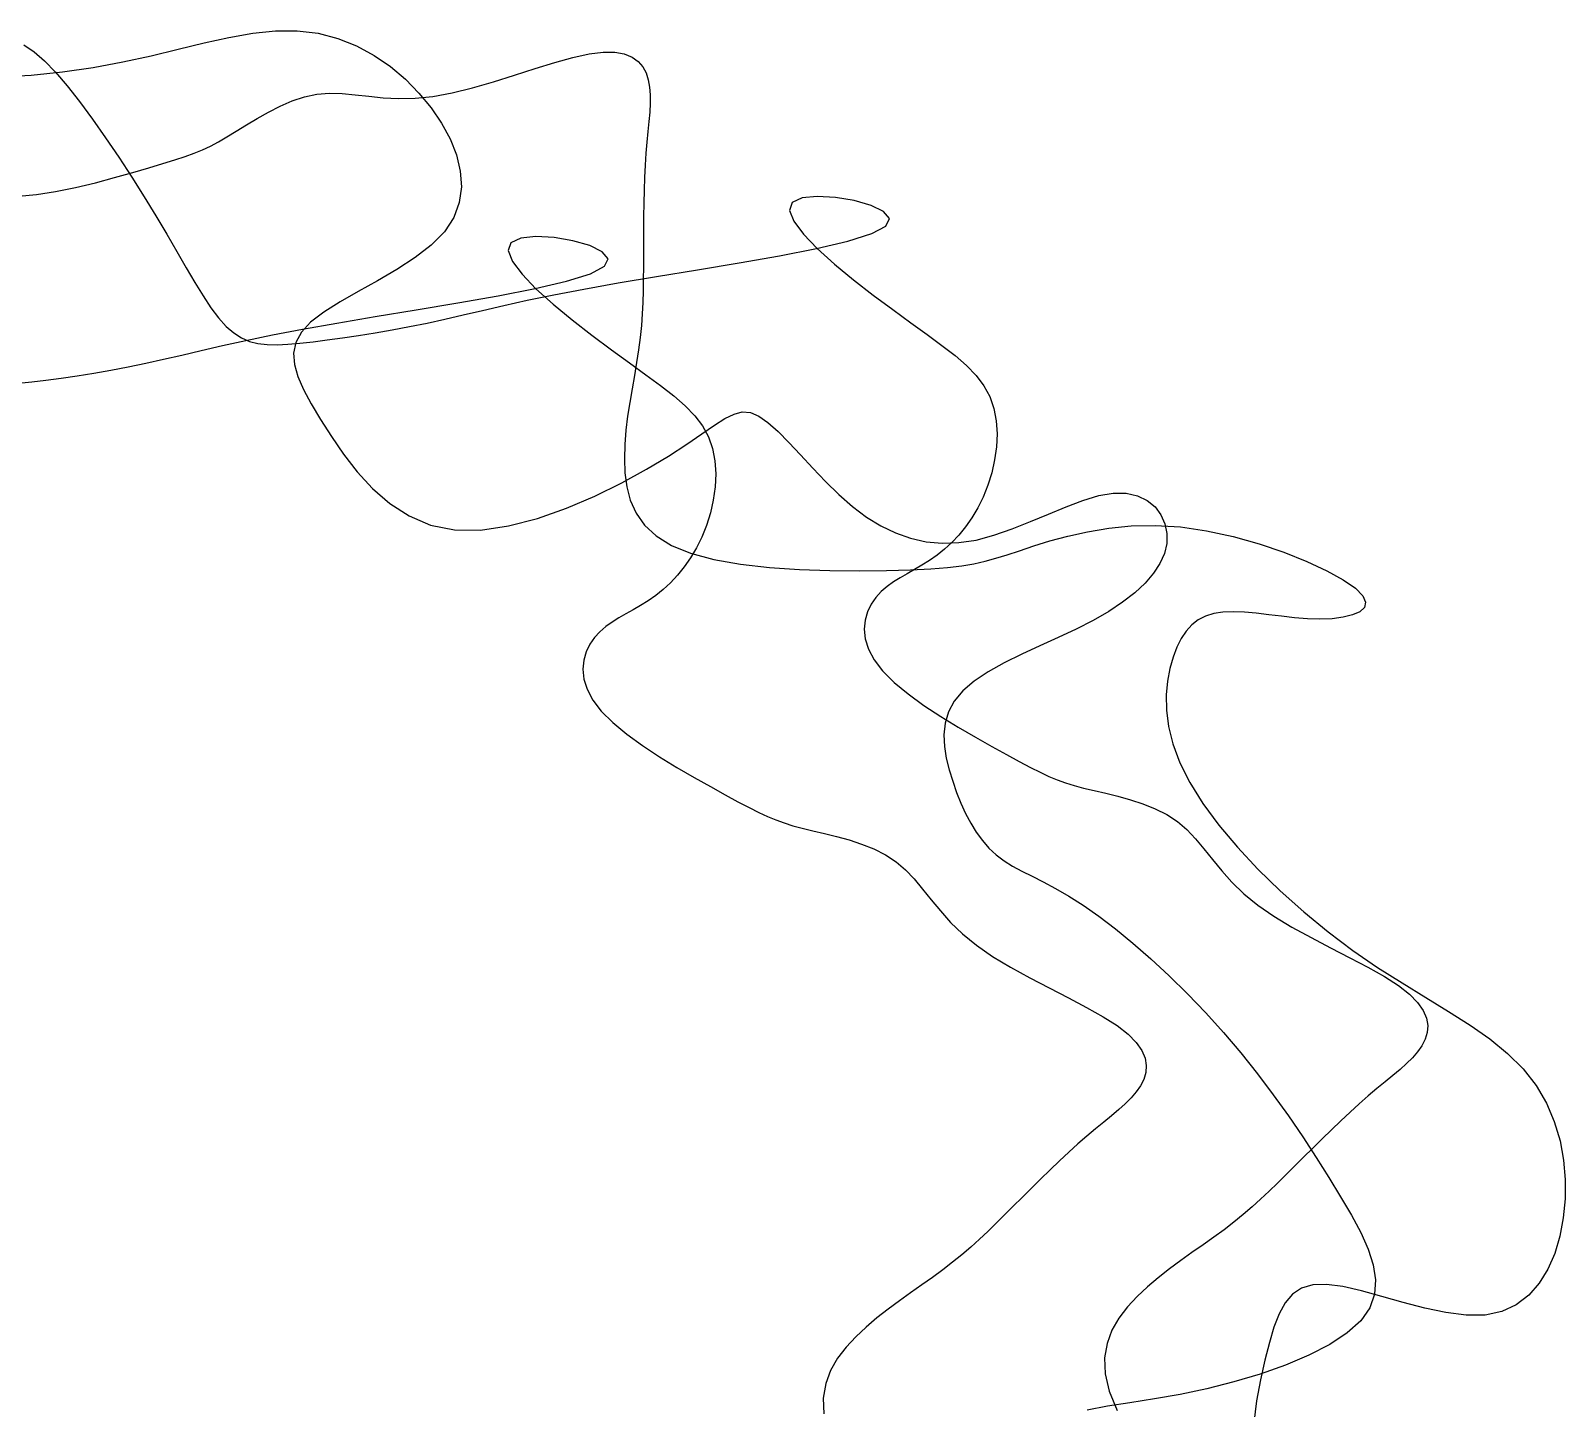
# Model space of a CAD drawing. Extents: x 41.89 to 46.57, y 11.47 to 19.19.
# Drawn here: x 46.0246 to 46.4685, y 18.7316 to 19.1299 of the extents above; entities that cross this region are included whole.
import ezdxf

# ---------------------------------------------------------------- set-up
doc = ezdxf.new("R2010")
doc.units = 0
doc.header["$LTSCALE"] = 3
doc.header["$MEASUREMENT"] = 0
doc.layers.get('0').update_dxf_attribs({"linetype": 'CONTINUOUS'})

msp = doc.modelspace()

# ---------------------------------------------------------------- linework, layer by layer
for p, q in [((46.02262, 19.12583), (46.02557, 19.12384)), ((46.06722, 19.12461), (46.07472, 19.12642)), ((46.07472, 19.12642), (46.08191, 19.12801)), ((46.08191, 19.12801), (46.0888, 19.12922)), ((46.0888, 19.12922), (46.09539, 19.12991)), ((46.09539, 19.12991), (46.10169, 19.12994)), ((46.10169, 19.12994), (46.10772, 19.12918)), ((46.10772, 19.12918), (46.11345, 19.12768)), ((46.11345, 19.12768), (46.11887, 19.12552)), ((46.11887, 19.12552), (46.12394, 19.12279)), ((46.02557, 19.12384), (46.02856, 19.12123)), ((46.02856, 19.12123), (46.03171, 19.11796)), ((46.05121, 19.12089), (46.05938, 19.12271)), ((46.05938, 19.12271), (46.06722, 19.12461)), ((46.12394, 19.12279), (46.12866, 19.11956)), ((46.17618, 19.12073), (46.18143, 19.12221)), ((46.18143, 19.12221), (46.18613, 19.12324)), ((46.18613, 19.12324), (46.19015, 19.12374)), ((46.19015, 19.12374), (46.19352, 19.12371)), ((46.19352, 19.12371), (46.19629, 19.12322)), ((46.19629, 19.12322), (46.19853, 19.12231)), ((46.19853, 19.12231), (46.20029, 19.12105)), ((46.01564, 19.1166), (46.02475, 19.11711)), ((46.02475, 19.11711), (46.03382, 19.11801)), ((46.03171, 19.11796), (46.03511, 19.11399)), ((46.03382, 19.11801), (46.04268, 19.11928)), ((46.04268, 19.11928), (46.05121, 19.12089)), ((46.12866, 19.11956), (46.13298, 19.1159)), ((46.15848, 19.11516), (46.16456, 19.11707)), ((46.16456, 19.11707), (46.1705, 19.11897)), ((46.1705, 19.11897), (46.17618, 19.12073)), ((46.20029, 19.12105), (46.20162, 19.1195)), ((46.20162, 19.1195), (46.20259, 19.11771)), ((46.20259, 19.11771), (46.20323, 19.11573)), ((46.03511, 19.11399), (46.03871, 19.10942)), ((46.13298, 19.1159), (46.1369, 19.11191)), ((46.14652, 19.11193), (46.15242, 19.1134)), ((46.15242, 19.1134), (46.15848, 19.11516)), ((46.20323, 19.11573), (46.20362, 19.11361)), ((46.20362, 19.11361), (46.2038, 19.11135)), ((46.03871, 19.10942), (46.04244, 19.10437)), ((46.09335, 19.1064), (46.09675, 19.10812)), ((46.09675, 19.10812), (46.10024, 19.10962)), ((46.10024, 19.10962), (46.1038, 19.11079)), ((46.1038, 19.11079), (46.10739, 19.11155)), ((46.10739, 19.11155), (46.11099, 19.11183)), ((46.11099, 19.11183), (46.11465, 19.11173)), ((46.11465, 19.11173), (46.11842, 19.1114)), ((46.11842, 19.1114), (46.12236, 19.11096)), ((46.12236, 19.11096), (46.12653, 19.11055)), ((46.12653, 19.11055), (46.13097, 19.11031)), ((46.13097, 19.11031), (46.13576, 19.11038)), ((46.13576, 19.11038), (46.14093, 19.11089)), ((46.1369, 19.11191), (46.14039, 19.10765)), ((46.14093, 19.11089), (46.14652, 19.11193)), ((46.2038, 19.10895), (46.20366, 19.1064)), ((46.2038, 19.11135), (46.2038, 19.10895)), ((46.04244, 19.10437), (46.04625, 19.09897)), ((46.08697, 19.10267), (46.09008, 19.10455)), ((46.09008, 19.10455), (46.09335, 19.1064)), ((46.14039, 19.10765), (46.14341, 19.10321)), ((46.20342, 19.10369), (46.20313, 19.1008)), ((46.20366, 19.1064), (46.20342, 19.10369)), ((46.04625, 19.09897), (46.05005, 19.09335)), ((46.0789, 19.09778), (46.08136, 19.0992)), ((46.08136, 19.0992), (46.08405, 19.10086)), ((46.08405, 19.10086), (46.08697, 19.10267)), ((46.14341, 19.10321), (46.14589, 19.09864)), ((46.20313, 19.1008), (46.20282, 19.09775)), ((46.06922, 19.09353), (46.07186, 19.09449)), ((46.07186, 19.09449), (46.07427, 19.09548)), ((46.07427, 19.09548), (46.07658, 19.09656)), ((46.07658, 19.09656), (46.0789, 19.09778)), ((46.14589, 19.09864), (46.14774, 19.09401)), ((46.20253, 19.0945), (46.20231, 19.09108)), ((46.20282, 19.09775), (46.20253, 19.0945)), ((46.05005, 19.09335), (46.05379, 19.08762)), ((46.05408, 19.08892), (46.05876, 19.09029)), ((46.05876, 19.09029), (46.0628, 19.09149)), ((46.0628, 19.09149), (46.06624, 19.09255)), ((46.06624, 19.09255), (46.06922, 19.09353)), ((46.14774, 19.09401), (46.14886, 19.08936)), ((46.20231, 19.09108), (46.20213, 19.0875)), ((46.03754, 19.08462), (46.04329, 19.08599)), ((46.04329, 19.08599), (46.04886, 19.08746)), ((46.04886, 19.08746), (46.05408, 19.08892)), ((46.05379, 19.08762), (46.05739, 19.08192)), ((46.14886, 19.08936), (46.14916, 19.08476)), ((46.20213, 19.0875), (46.20201, 19.0838)), ((46.021, 19.08206), (46.02622, 19.08256)), ((46.02622, 19.08256), (46.03179, 19.08345)), ((46.03179, 19.08345), (46.03754, 19.08462)), ((46.05739, 19.08192), (46.06078, 19.07636)), ((46.14916, 19.08476), (46.14855, 19.08026)), ((46.20201, 19.0838), (46.20192, 19.08004)), ((46.24771, 19.08156), (46.24487, 19.08023)), ((46.25211, 19.08203), (46.24771, 19.08156)), ((46.25737, 19.08174), (46.25211, 19.08203)), ((46.26279, 19.08083), (46.25737, 19.08174)), ((46.14855, 19.08026), (46.14695, 19.07592)), ((46.20192, 19.08004), (46.20187, 19.07624)), ((46.24487, 19.08023), (46.24413, 19.07795)), ((46.24413, 19.07795), (46.24532, 19.07485)), ((46.26767, 19.07942), (46.26279, 19.08083)), ((46.2713, 19.07764), (46.26767, 19.07942)), ((46.27298, 19.07561), (46.2713, 19.07764)), ((46.06078, 19.07636), (46.06392, 19.07106)), ((46.14695, 19.07592), (46.14426, 19.0718)), ((46.20184, 19.07246), (46.20183, 19.06872)), ((46.20187, 19.07624), (46.20184, 19.07246)), ((46.24532, 19.07485), (46.24811, 19.07111)), ((46.26787, 19.07128), (46.272, 19.07346)), ((46.272, 19.07346), (46.27298, 19.07561)), ((46.06392, 19.07106), (46.06682, 19.06606)), ((46.14045, 19.06794), (46.13576, 19.06431)), ((46.14426, 19.0718), (46.14045, 19.06794)), ((46.16348, 19.06862), (46.16275, 19.06634)), ((46.16632, 19.06995), (46.16348, 19.06862)), ((46.17072, 19.07042), (46.16632, 19.06995)), ((46.17598, 19.07013), (46.17072, 19.07042)), ((46.18141, 19.06922), (46.17598, 19.07013)), ((46.18629, 19.06782), (46.18141, 19.06922)), ((46.18992, 19.06603), (46.18629, 19.06782)), ((46.20183, 19.06872), (46.20183, 19.06506)), ((46.24811, 19.07111), (46.25214, 19.06693)), ((46.2519, 19.06698), (46.26098, 19.06912)), ((46.26098, 19.06912), (46.26787, 19.07128)), ((46.06682, 19.06606), (46.06952, 19.06141)), ((46.13576, 19.06431), (46.13049, 19.06088)), ((46.16275, 19.06634), (46.16394, 19.06324)), ((46.19159, 19.064), (46.18992, 19.06603)), ((46.19061, 19.06185), (46.19159, 19.064)), ((46.20183, 19.06506), (46.20182, 19.06153)), ((46.22957, 19.06281), (46.24124, 19.06487)), ((46.24124, 19.06487), (46.2519, 19.06698)), ((46.25214, 19.06693), (46.25708, 19.06247)), ((46.06952, 19.06141), (46.07204, 19.05713)), ((46.13049, 19.06088), (46.12491, 19.05763)), ((46.16394, 19.06324), (46.16672, 19.0595)), ((46.16672, 19.0595), (46.17075, 19.05532)), ((46.17959, 19.05751), (46.18649, 19.05967)), ((46.18649, 19.05967), (46.19061, 19.06185)), ((46.20182, 19.06153), (46.2018, 19.05809)), ((46.20561, 19.05887), (46.2175, 19.0608)), ((46.2175, 19.0608), (46.22957, 19.06281)), ((46.25708, 19.06247), (46.26258, 19.05792)), ((46.07204, 19.05713), (46.07443, 19.05326)), ((46.11934, 19.05451), (46.11406, 19.0515)), ((46.12491, 19.05763), (46.11934, 19.05451)), ((46.15985, 19.05326), (46.17052, 19.05537)), ((46.17052, 19.05537), (46.17959, 19.05751)), ((46.17075, 19.05532), (46.17569, 19.05086)), ((46.17591, 19.05356), (46.1846, 19.05524)), ((46.1846, 19.05524), (46.19449, 19.05701)), ((46.19449, 19.05701), (46.20561, 19.05887)), ((46.20175, 19.05471), (46.20165, 19.05137)), ((46.2018, 19.05809), (46.20175, 19.05471)), ((46.26258, 19.05792), (46.26832, 19.05346)), ((46.07443, 19.05326), (46.07672, 19.04983)), ((46.11406, 19.0515), (46.10937, 19.04855)), ((46.13611, 19.04919), (46.14819, 19.0512)), ((46.14819, 19.0512), (46.15985, 19.05326)), ((46.15529, 19.04907), (46.16142, 19.05048)), ((46.16142, 19.05048), (46.16824, 19.05198)), ((46.16824, 19.05198), (46.17591, 19.05356)), ((46.17569, 19.05086), (46.1812, 19.04631)), ((46.20165, 19.05137), (46.20148, 19.04803)), ((46.26832, 19.05346), (46.27394, 19.04927)), ((46.07672, 19.04983), (46.07894, 19.04688)), ((46.07894, 19.04688), (46.08113, 19.04443)), ((46.10556, 19.04564), (46.10287, 19.04273)), ((46.10937, 19.04855), (46.10556, 19.04564)), ((46.1131, 19.0454), (46.12422, 19.04726)), ((46.12422, 19.04726), (46.13611, 19.04919)), ((46.13926, 19.0454), (46.14438, 19.04653)), ((46.14438, 19.04653), (46.14966, 19.04776)), ((46.14966, 19.04776), (46.15529, 19.04907)), ((46.1812, 19.04631), (46.18693, 19.04185)), ((46.20148, 19.04803), (46.20123, 19.04465)), ((46.27394, 19.04927), (46.27916, 19.04549)), ((46.08113, 19.04443), (46.08331, 19.04252)), ((46.08331, 19.04252), (46.08555, 19.04109)), ((46.08686, 19.04037), (46.09453, 19.04195)), ((46.09453, 19.04195), (46.10322, 19.04363)), ((46.10287, 19.04273), (46.10125, 19.03975)), ((46.10322, 19.04363), (46.1131, 19.0454)), ((46.11477, 19.04109), (46.1194, 19.04177)), ((46.1194, 19.04177), (46.12421, 19.04254)), ((46.12421, 19.04254), (46.12915, 19.0434)), ((46.12915, 19.0434), (46.13418, 19.04436)), ((46.13418, 19.04436), (46.13926, 19.0454)), ((46.18693, 19.04185), (46.19255, 19.03766)), ((46.20089, 19.04121), (46.20044, 19.03768)), ((46.20123, 19.04465), (46.20089, 19.04121)), ((46.27916, 19.04549), (46.28391, 19.04207)), ((46.28391, 19.04207), (46.28819, 19.03893)), ((46.06827, 19.03615), (46.0739, 19.03746)), ((46.0739, 19.03746), (46.08004, 19.03887)), ((46.08004, 19.03887), (46.08686, 19.04037)), ((46.08555, 19.04109), (46.08787, 19.0401)), ((46.08787, 19.0401), (46.09033, 19.03947)), ((46.09033, 19.03947), (46.09297, 19.03917)), ((46.09297, 19.03917), (46.09584, 19.03913)), ((46.09584, 19.03913), (46.09898, 19.03929)), ((46.09898, 19.03929), (46.10244, 19.03959)), ((46.10125, 19.03975), (46.10061, 19.03667)), ((46.10244, 19.03959), (46.10625, 19.04)), ((46.10625, 19.04), (46.11038, 19.0405)), ((46.11038, 19.0405), (46.11477, 19.04109)), ((46.19255, 19.03766), (46.19777, 19.03388)), ((46.20044, 19.03768), (46.19987, 19.03402)), ((46.28819, 19.03893), (46.29198, 19.03597)), ((46.04776, 19.03179), (46.05279, 19.03275)), ((46.05279, 19.03275), (46.05787, 19.03379)), ((46.05787, 19.03379), (46.06299, 19.03492)), ((46.06299, 19.03492), (46.06827, 19.03615)), ((46.10061, 19.03667), (46.10085, 19.03341)), ((46.10085, 19.03341), (46.10185, 19.02993)), ((46.19777, 19.03388), (46.20253, 19.03046)), ((46.19987, 19.03402), (46.19921, 19.03025)), ((46.29198, 19.03597), (46.29527, 19.03309)), ((46.29527, 19.03309), (46.29805, 19.03022)), ((46.02106, 19.02799), (46.02486, 19.02839)), ((46.02486, 19.02839), (46.02899, 19.02889)), ((46.02899, 19.02889), (46.03339, 19.02948)), ((46.03339, 19.02948), (46.03801, 19.03016)), ((46.03801, 19.03016), (46.04282, 19.03093)), ((46.04282, 19.03093), (46.04776, 19.03179)), ((46.10185, 19.02993), (46.10352, 19.02616)), ((46.19921, 19.03025), (46.19853, 19.02639)), ((46.20253, 19.03046), (46.20681, 19.02732)), ((46.29805, 19.03022), (46.30031, 19.02726)), ((46.10352, 19.02616), (46.10576, 19.02205)), ((46.19853, 19.02639), (46.19786, 19.02244)), ((46.20681, 19.02732), (46.2106, 19.02436)), ((46.2106, 19.02436), (46.21389, 19.02149)), ((46.30031, 19.02726), (46.30204, 19.02412)), ((46.30204, 19.02412), (46.30322, 19.02073)), ((46.10576, 19.02205), (46.10846, 19.01754)), ((46.19786, 19.02244), (46.19725, 19.01844)), ((46.21389, 19.02149), (46.21667, 19.01861)), ((46.22541, 19.01779), (46.22804, 19.01909)), ((46.22804, 19.01909), (46.23044, 19.01969)), ((46.23044, 19.01969), (46.23277, 19.01952)), ((46.23277, 19.01952), (46.2352, 19.01851)), ((46.30322, 19.02073), (46.30391, 19.01713)), ((46.10846, 19.01754), (46.11156, 19.01263)), ((46.19725, 19.01844), (46.19676, 19.01438)), ((46.21667, 19.01861), (46.21892, 19.01565)), ((46.21874, 19.01333), (46.22236, 19.01584)), ((46.21892, 19.01565), (46.22065, 19.01251)), ((46.22236, 19.01584), (46.22541, 19.01779)), ((46.2352, 19.01851), (46.23787, 19.01663)), ((46.23787, 19.01663), (46.24079, 19.01402)), ((46.30391, 19.01713), (46.30415, 19.0134)), ((46.11156, 19.01263), (46.11505, 19.00751)), ((46.19643, 19.01029), (46.19631, 19.00618)), ((46.19676, 19.01438), (46.19643, 19.01029)), ((46.20908, 19.00689), (46.21437, 19.01033)), ((46.21437, 19.01033), (46.21874, 19.01333)), ((46.22065, 19.01251), (46.22184, 19.00912)), ((46.24079, 19.01402), (46.24394, 19.01083)), ((46.24394, 19.01083), (46.24729, 19.00725)), ((46.30415, 19.0134), (46.30397, 19.0096)), ((46.11505, 19.00751), (46.11901, 19.0024)), ((46.19631, 19.00618), (46.19645, 19.00209)), ((46.20277, 19.00311), (46.20908, 19.00689)), ((46.22184, 19.00912), (46.22253, 19.00552)), ((46.24729, 19.00725), (46.25083, 19.00344)), ((46.30344, 19.00581), (46.30258, 19.00208)), ((46.30397, 19.0096), (46.30344, 19.00581)), ((46.11901, 19.0024), (46.12346, 18.99756)), ((46.1956, 18.99919), (46.20277, 19.00311)), ((46.19645, 19.00209), (46.19699, 18.99806)), ((46.22253, 19.00552), (46.22276, 19.00179)), ((46.22276, 19.00179), (46.22259, 18.99799)), ((46.25083, 19.00344), (46.25452, 18.99957)), ((46.30258, 19.00208), (46.30145, 18.99848)), ((46.12346, 18.99756), (46.12846, 18.99322)), ((46.18779, 18.99537), (46.1956, 18.99919)), ((46.19699, 18.99806), (46.19803, 18.99415)), ((46.22259, 18.99799), (46.22205, 18.9942)), ((46.25452, 18.99957), (46.25835, 18.99582)), ((46.30145, 18.99848), (46.3001, 18.99509)), ((46.12846, 18.99322), (46.13404, 18.98961)), ((46.17957, 18.99187), (46.18779, 18.99537)), ((46.19803, 18.99415), (46.19972, 18.99044)), ((46.22205, 18.9942), (46.22119, 18.99047)), ((46.25835, 18.99582), (46.26229, 18.99235)), ((46.26229, 18.99235), (46.26633, 18.98931)), ((46.3001, 18.99509), (46.29856, 18.99196)), ((46.32409, 18.99228), (46.32897, 18.99411)), ((46.32897, 18.99411), (46.33355, 18.99549)), ((46.33355, 18.99549), (46.33775, 18.99623)), ((46.33775, 18.99623), (46.34151, 18.9962)), ((46.34151, 18.9962), (46.34479, 18.99546)), ((46.34479, 18.99546), (46.34758, 18.9941)), ((46.34758, 18.9941), (46.34984, 18.99223)), ((46.13404, 18.98961), (46.14026, 18.98698)), ((46.16282, 18.98672), (46.17117, 18.98891)), ((46.17117, 18.98891), (46.17957, 18.99187)), ((46.19972, 18.99044), (46.20218, 18.98699)), ((46.22119, 18.99047), (46.22007, 18.98687)), ((46.26633, 18.98931), (46.27047, 18.98675)), ((46.29686, 18.98909), (46.29502, 18.98647)), ((46.29856, 18.99196), (46.29686, 18.98909)), ((46.3085, 18.98587), (46.31378, 18.98798)), ((46.31378, 18.98798), (46.31901, 18.99017)), ((46.31901, 18.99017), (46.32409, 18.99228)), ((46.34984, 18.99223), (46.35156, 18.98995)), ((46.35156, 18.98995), (46.35272, 18.98737)), ((46.14026, 18.98698), (46.14716, 18.98557)), ((46.14716, 18.98557), (46.15474, 18.98553)), ((46.15474, 18.98553), (46.16282, 18.98672)), ((46.20218, 18.98699), (46.20553, 18.98386)), ((46.20553, 18.98386), (46.20992, 18.98111)), ((46.21871, 18.98348), (46.21717, 18.98035)), ((46.22007, 18.98687), (46.21871, 18.98348)), ((46.27047, 18.98675), (46.27472, 18.98469)), ((46.27472, 18.98469), (46.2791, 18.98315)), ((46.29307, 18.98409), (46.29103, 18.98193)), ((46.29502, 18.98647), (46.29307, 18.98409)), ((46.29808, 18.98266), (46.30324, 18.98404)), ((46.30324, 18.98404), (46.3085, 18.98587)), ((46.31943, 18.98238), (46.32463, 18.98379)), ((46.32463, 18.98379), (46.3303, 18.98506)), ((46.3303, 18.98506), (46.33643, 18.98607)), ((46.33643, 18.98607), (46.34297, 18.98672)), ((46.34297, 18.98672), (46.34989, 18.98688)), ((46.34989, 18.98688), (46.35717, 18.98645)), ((46.35272, 18.98737), (46.35328, 18.98458)), ((46.35328, 18.98458), (46.35323, 18.98169)), ((46.35717, 18.98645), (46.36474, 18.98535)), ((46.36474, 18.98535), (46.3724, 18.98368)), ((46.3724, 18.98368), (46.37994, 18.98156)), ((46.20992, 18.98111), (46.21546, 18.97881)), ((46.21717, 18.98035), (46.21547, 18.97748)), ((46.2791, 18.98315), (46.28361, 18.98215)), ((46.28361, 18.98215), (46.28827, 18.98172)), ((46.28892, 18.97999), (46.28677, 18.97825)), ((46.28827, 18.98172), (46.29309, 18.98189)), ((46.29103, 18.98193), (46.28892, 18.97999)), ((46.29309, 18.98189), (46.29808, 18.98266)), ((46.30702, 18.97838), (46.31062, 18.97957)), ((46.31062, 18.97957), (46.31475, 18.98093)), ((46.31475, 18.98093), (46.31943, 18.98238)), ((46.35323, 18.98169), (46.35255, 18.97879)), ((46.37994, 18.98156), (46.38712, 18.97911)), ((46.38712, 18.97911), (46.39372, 18.97648)), ((46.21363, 18.97486), (46.21169, 18.97248)), ((46.21547, 18.97748), (46.21363, 18.97486)), ((46.21546, 18.97881), (46.22221, 18.97701)), ((46.22221, 18.97701), (46.22993, 18.97567)), ((46.22993, 18.97567), (46.23831, 18.97473)), ((46.23831, 18.97473), (46.24703, 18.97413)), ((46.28242, 18.97534), (46.28027, 18.9741)), ((46.28459, 18.97671), (46.28242, 18.97534)), ((46.28677, 18.97825), (46.28459, 18.97671)), ((46.28497, 18.97437), (46.28982, 18.97474)), ((46.28982, 18.97474), (46.2939, 18.97521)), ((46.2939, 18.97521), (46.29743, 18.97579)), ((46.29743, 18.97579), (46.30065, 18.97651)), ((46.30065, 18.97651), (46.30377, 18.97736)), ((46.30377, 18.97736), (46.30702, 18.97838)), ((46.35126, 18.9759), (46.34939, 18.97303)), ((46.35255, 18.97879), (46.35126, 18.9759)), ((46.39372, 18.97648), (46.39952, 18.97377)), ((46.20965, 18.97032), (46.20754, 18.96838)), ((46.21169, 18.97248), (46.20965, 18.97032)), ((46.24703, 18.97413), (46.25579, 18.97382)), ((46.25579, 18.97382), (46.26426, 18.97375)), ((46.26426, 18.97375), (46.27214, 18.97385)), ((46.27214, 18.97385), (46.27912, 18.97407)), ((46.27417, 18.97054), (46.27233, 18.96923)), ((46.27612, 18.97175), (46.27417, 18.97054)), ((46.27816, 18.97292), (46.27612, 18.97175)), ((46.28027, 18.9741), (46.27816, 18.97292)), ((46.27912, 18.97407), (46.28497, 18.97437)), ((46.34694, 18.97019), (46.34395, 18.9674)), ((46.34939, 18.97303), (46.34694, 18.97019)), ((46.39952, 18.97377), (46.4043, 18.97114)), ((46.4043, 18.97114), (46.40782, 18.96869)), ((46.20538, 18.96664), (46.20321, 18.9651)), ((46.20754, 18.96838), (46.20538, 18.96664)), ((46.26909, 18.96607), (46.26775, 18.96412)), ((46.27063, 18.96776), (46.26909, 18.96607)), ((46.27233, 18.96923), (46.27063, 18.96776)), ((46.34395, 18.9674), (46.34044, 18.96466)), ((46.40782, 18.96869), (46.40993, 18.96654)), ((46.40993, 18.96654), (46.41074, 18.9647)), ((46.19677, 18.96131), (46.19473, 18.96014)), ((46.19888, 18.96249), (46.19677, 18.96131)), ((46.20103, 18.96373), (46.19888, 18.96249)), ((46.20321, 18.9651), (46.20103, 18.96373)), ((46.26667, 18.96193), (46.26596, 18.9595)), ((46.26775, 18.96412), (46.26667, 18.96193)), ((46.33643, 18.962), (46.33195, 18.95941)), ((46.34044, 18.96466), (46.33643, 18.962)), ((46.36681, 18.96139), (46.36444, 18.96064)), ((46.36948, 18.96181), (46.36681, 18.96139)), ((46.37245, 18.96192), (46.36948, 18.96181)), ((46.37569, 18.96179), (46.37245, 18.96192)), ((46.37914, 18.96147), (46.37569, 18.96179)), ((46.38274, 18.96105), (46.37914, 18.96147)), ((46.4091, 18.96193), (46.40699, 18.96098)), ((46.4104, 18.96317), (46.4091, 18.96193)), ((46.41074, 18.9647), (46.4104, 18.96317)), ((46.19095, 18.95762), (46.18925, 18.95615)), ((46.19278, 18.95893), (46.19095, 18.95762)), ((46.19473, 18.96014), (46.19278, 18.95893)), ((46.26596, 18.9595), (46.2657, 18.95688)), ((46.2657, 18.95688), (46.26599, 18.95407)), ((46.32703, 18.95691), (46.32183, 18.95446)), ((46.33195, 18.95941), (46.32703, 18.95691)), ((46.36049, 18.95813), (46.35886, 18.95634)), ((46.36234, 18.95956), (46.36049, 18.95813)), ((46.36444, 18.96064), (46.36234, 18.95956)), ((46.38644, 18.9606), (46.38274, 18.96105)), ((46.39018, 18.96019), (46.38644, 18.9606)), ((46.3939, 18.95989), (46.39018, 18.96019)), ((46.39755, 18.95978), (46.3939, 18.95989)), ((46.40105, 18.95991), (46.39755, 18.95978)), ((46.40425, 18.96031), (46.40105, 18.95991)), ((46.40699, 18.96098), (46.40425, 18.96031)), ((46.18636, 18.95251), (46.18528, 18.95032)), ((46.18771, 18.95446), (46.18636, 18.95251)), ((46.18925, 18.95615), (46.18771, 18.95446)), ((46.26599, 18.95407), (46.26691, 18.9511)), ((46.32183, 18.95446), (46.31652, 18.95204)), ((46.35744, 18.9542), (46.35619, 18.95169)), ((46.35886, 18.95634), (46.35744, 18.9542)), ((46.18528, 18.95032), (46.18457, 18.94789)), ((46.26691, 18.9511), (46.26856, 18.948)), ((46.26856, 18.948), (46.27103, 18.94478)), ((46.31127, 18.9496), (46.30624, 18.94712)), ((46.31652, 18.95204), (46.31127, 18.9496)), ((46.35509, 18.9488), (46.35414, 18.94552)), ((46.35619, 18.95169), (46.35509, 18.9488)), ((46.18457, 18.94789), (46.18431, 18.94527)), ((46.18431, 18.94527), (46.1846, 18.94246)), ((46.27103, 18.94478), (46.27436, 18.94148)), ((46.30161, 18.94456), (46.29754, 18.94188)), ((46.30624, 18.94712), (46.30161, 18.94456)), ((46.35414, 18.94552), (46.35343, 18.94187)), ((46.1846, 18.94246), (46.18553, 18.93949)), ((46.18553, 18.93949), (46.18718, 18.93639)), ((46.27436, 18.94148), (46.2784, 18.93815)), ((46.29422, 18.93906), (46.29175, 18.93607)), ((46.29754, 18.94188), (46.29422, 18.93906)), ((46.35343, 18.94187), (46.35305, 18.93786)), ((46.18718, 18.93639), (46.18964, 18.93318)), ((46.2784, 18.93815), (46.28297, 18.93484)), ((46.28297, 18.93484), (46.28787, 18.9316)), ((46.29175, 18.93607), (46.29009, 18.93293)), ((46.35305, 18.93786), (46.35311, 18.93348)), ((46.18964, 18.93318), (46.19297, 18.92987)), ((46.28787, 18.9316), (46.2929, 18.92851)), ((46.29009, 18.93293), (46.28913, 18.92968)), ((46.35311, 18.93348), (46.35372, 18.92875)), ((46.19297, 18.92987), (46.19702, 18.92654)), ((46.19702, 18.92654), (46.20158, 18.92323)), ((46.28913, 18.92968), (46.28877, 18.92635)), ((46.28877, 18.92635), (46.28891, 18.92297)), ((46.2929, 18.92851), (46.29787, 18.9256)), ((46.35372, 18.92875), (46.35498, 18.92367)), ((46.20158, 18.92323), (46.20648, 18.91999)), ((46.28891, 18.92297), (46.28945, 18.91958)), ((46.29787, 18.9256), (46.3026, 18.92295)), ((46.3026, 18.92295), (46.30688, 18.9206)), ((46.35498, 18.92367), (46.35699, 18.91826)), ((46.20648, 18.91999), (46.21151, 18.9169)), ((46.21151, 18.9169), (46.21648, 18.91399)), ((46.28945, 18.91958), (46.29029, 18.91621)), ((46.30688, 18.9206), (46.31058, 18.9186)), ((46.31058, 18.9186), (46.31377, 18.91691)), ((46.31377, 18.91691), (46.31657, 18.9155)), ((46.35699, 18.91826), (46.35986, 18.91252)), ((46.21648, 18.91399), (46.22121, 18.91134)), ((46.29029, 18.91621), (46.29131, 18.9129)), ((46.29131, 18.9129), (46.29245, 18.90968)), ((46.31657, 18.9155), (46.31911, 18.91431)), ((46.31911, 18.91431), (46.32152, 18.9133)), ((46.32152, 18.9133), (46.32391, 18.91244)), ((46.32391, 18.91244), (46.32642, 18.91166)), ((46.35986, 18.91252), (46.36365, 18.90647)), ((46.22121, 18.91134), (46.22549, 18.90899)), ((46.22549, 18.90899), (46.22919, 18.90699)), ((46.29245, 18.90968), (46.29369, 18.90657)), ((46.32642, 18.91166), (46.32916, 18.91092)), ((46.32916, 18.91092), (46.33224, 18.91019)), ((46.33224, 18.91019), (46.33558, 18.90941)), ((46.33558, 18.90941), (46.33911, 18.90854)), ((46.33911, 18.90854), (46.34273, 18.90754)), ((46.22919, 18.90699), (46.23238, 18.9053)), ((46.23238, 18.9053), (46.23518, 18.90389)), ((46.23518, 18.90389), (46.23772, 18.9027)), ((46.29369, 18.90657), (46.29504, 18.9036)), ((46.29504, 18.9036), (46.29651, 18.90079)), ((46.34273, 18.90754), (46.34635, 18.90635)), ((46.34635, 18.90635), (46.34987, 18.90494)), ((46.34987, 18.90494), (46.35322, 18.90325)), ((46.36365, 18.90647), (46.36829, 18.90021)), ((46.23772, 18.9027), (46.24013, 18.9017)), ((46.24013, 18.9017), (46.24252, 18.90083)), ((46.24252, 18.90083), (46.24503, 18.90005)), ((46.24503, 18.90005), (46.24778, 18.89931)), ((46.24778, 18.89931), (46.25085, 18.89858)), ((46.29651, 18.90079), (46.29812, 18.89816)), ((46.35322, 18.90325), (46.35629, 18.90125)), ((46.35629, 18.90125), (46.35904, 18.8989)), ((46.36829, 18.90021), (46.37365, 18.89384)), ((46.25085, 18.89858), (46.2542, 18.8978)), ((46.2542, 18.8978), (46.25772, 18.89693)), ((46.25772, 18.89693), (46.26134, 18.89593)), ((46.26134, 18.89593), (46.26496, 18.89474)), ((46.26496, 18.89474), (46.26849, 18.89333)), ((46.29812, 18.89816), (46.29988, 18.89574)), ((46.29988, 18.89574), (46.3018, 18.89354)), ((46.35904, 18.8989), (46.36156, 18.89625)), ((46.36156, 18.89625), (46.36399, 18.89334)), ((46.26849, 18.89333), (46.27183, 18.89164)), ((46.27183, 18.89164), (46.27491, 18.88964)), ((46.3018, 18.89354), (46.30389, 18.89159)), ((46.30389, 18.89159), (46.30616, 18.88989)), ((46.36399, 18.89334), (46.36647, 18.89024)), ((46.36647, 18.89024), (46.36912, 18.88701)), ((46.37365, 18.89384), (46.37961, 18.88746)), ((46.27491, 18.88964), (46.27765, 18.88729)), ((46.27765, 18.88729), (46.28017, 18.88464)), ((46.30616, 18.88989), (46.30864, 18.88836)), ((46.30864, 18.88836), (46.31134, 18.8869)), ((46.31134, 18.8869), (46.31429, 18.88541)), ((46.36912, 18.88701), (46.3721, 18.8837)), ((46.37961, 18.88746), (46.38605, 18.88117)), ((46.28017, 18.88464), (46.2826, 18.88173)), ((46.2826, 18.88173), (46.28508, 18.87863)), ((46.31429, 18.88541), (46.31751, 18.88378)), ((46.31751, 18.88378), (46.32103, 18.88191)), ((46.32103, 18.88191), (46.32487, 18.8797)), ((46.3721, 18.8837), (46.37553, 18.88036)), ((46.28508, 18.87863), (46.28774, 18.8754)), ((46.32487, 18.8797), (46.32904, 18.87705)), ((46.32904, 18.87705), (46.33357, 18.87388)), ((46.37553, 18.88036), (46.37955, 18.87706)), ((46.37955, 18.87706), (46.38424, 18.87384)), ((46.38605, 18.88117), (46.39285, 18.87509)), ((46.28774, 18.8754), (46.29071, 18.87209)), ((46.33357, 18.87388), (46.33839, 18.87021)), ((46.38424, 18.87384), (46.38945, 18.87071)), ((46.39285, 18.87509), (46.39989, 18.86931)), ((46.29071, 18.87209), (46.29414, 18.86875)), ((46.29414, 18.86875), (46.29816, 18.86545)), ((46.33839, 18.87021), (46.34343, 18.86609)), ((46.38945, 18.87071), (46.39498, 18.86768)), ((46.39989, 18.86931), (46.40706, 18.86394)), ((46.29816, 18.86545), (46.30285, 18.86223)), ((46.34343, 18.86609), (46.34863, 18.86155)), ((46.39498, 18.86768), (46.40062, 18.86473)), ((46.40062, 18.86473), (46.40617, 18.86187)), ((46.40706, 18.86394), (46.41423, 18.85905)), ((46.30285, 18.86223), (46.30806, 18.8591)), ((46.34863, 18.86155), (46.35393, 18.85665)), ((46.40617, 18.86187), (46.41143, 18.8591)), ((46.30806, 18.8591), (46.31359, 18.85607)), ((46.31359, 18.85607), (46.31923, 18.85312)), ((46.35393, 18.85665), (46.35925, 18.85144)), ((46.41143, 18.8591), (46.41619, 18.85643)), ((46.41423, 18.85905), (46.4213, 18.85456)), ((46.41619, 18.85643), (46.42024, 18.85384)), ((46.31923, 18.85312), (46.32479, 18.85026)), ((46.35925, 18.85144), (46.36452, 18.84595)), ((46.42024, 18.85384), (46.42343, 18.85135)), ((46.4213, 18.85456), (46.42818, 18.85036)), ((46.42343, 18.85135), (46.4258, 18.84895)), ((46.42818, 18.85036), (46.43477, 18.84634)), ((46.32479, 18.85026), (46.33004, 18.8475)), ((46.33004, 18.8475), (46.3348, 18.84482)), ((46.36452, 18.84595), (46.36968, 18.84024)), ((46.4258, 18.84895), (46.42741, 18.84663)), ((46.42741, 18.84663), (46.42835, 18.84441)), ((46.43477, 18.84634), (46.44098, 18.84238)), ((46.3348, 18.84482), (46.33885, 18.84223)), ((46.33885, 18.84223), (46.34205, 18.83974)), ((46.42835, 18.84441), (46.42871, 18.84228)), ((46.42871, 18.84228), (46.42855, 18.84024)), ((46.44098, 18.84238), (46.4467, 18.83837)), ((46.34205, 18.83974), (46.34441, 18.83734)), ((46.34441, 18.83734), (46.34602, 18.83502)), ((46.36968, 18.84024), (46.37466, 18.83434)), ((46.42796, 18.83829), (46.42702, 18.83643)), ((46.42855, 18.84024), (46.42796, 18.83829)), ((46.4467, 18.83837), (46.45185, 18.83419)), ((46.34602, 18.83502), (46.34697, 18.8328)), ((46.34697, 18.8328), (46.34732, 18.83067)), ((46.37466, 18.83434), (46.37946, 18.82832)), ((46.42433, 18.83294), (46.42263, 18.83124)), ((46.4258, 18.83466), (46.42433, 18.83294)), ((46.42702, 18.83643), (46.4258, 18.83466)), ((46.45185, 18.83419), (46.45632, 18.82975)), ((46.34716, 18.82863), (46.34658, 18.82668)), ((46.34732, 18.83067), (46.34716, 18.82863)), ((46.37946, 18.82832), (46.38405, 18.82223)), ((46.42072, 18.82954), (46.41864, 18.82779)), ((46.42263, 18.83124), (46.42072, 18.82954)), ((46.45632, 18.82975), (46.46005, 18.82495)), ((46.34564, 18.82482), (46.34441, 18.82305)), ((46.34658, 18.82668), (46.34564, 18.82482)), ((46.41401, 18.82401), (46.41152, 18.82192)), ((46.41639, 18.82595), (46.41401, 18.82401)), ((46.41864, 18.82779), (46.41639, 18.82595)), ((46.46005, 18.82495), (46.46305, 18.81984)), ((46.34124, 18.81963), (46.33934, 18.81793)), ((46.34294, 18.82133), (46.34124, 18.81963)), ((46.34441, 18.82305), (46.34294, 18.82133)), ((46.38405, 18.82223), (46.38842, 18.81613)), ((46.40894, 18.81966), (46.40628, 18.81725)), ((46.41152, 18.82192), (46.40894, 18.81966)), ((46.46305, 18.81984), (46.46535, 18.81449)), ((46.33725, 18.81618), (46.33501, 18.81434)), ((46.33934, 18.81793), (46.33725, 18.81618)), ((46.38842, 18.81613), (46.39257, 18.81008)), ((46.40628, 18.81725), (46.40358, 18.81472)), ((46.33263, 18.8124), (46.33013, 18.81031)), ((46.33501, 18.81434), (46.33263, 18.8124)), ((46.40086, 18.81212), (46.39814, 18.80948)), ((46.40358, 18.81472), (46.40086, 18.81212)), ((46.46535, 18.81449), (46.46701, 18.80896)), ((46.32755, 18.80805), (46.32489, 18.80564)), ((46.33013, 18.81031), (46.32755, 18.80805)), ((46.39257, 18.81008), (46.39648, 18.80413)), ((46.39544, 18.80682), (46.39279, 18.80418)), ((46.39814, 18.80948), (46.39544, 18.80682)), ((46.46701, 18.80896), (46.46805, 18.80334)), ((46.3222, 18.80312), (46.31948, 18.80051)), ((46.32489, 18.80564), (46.3222, 18.80312)), ((46.3902, 18.8016), (46.3877, 18.79911)), ((46.39279, 18.80418), (46.3902, 18.8016)), ((46.39648, 18.80413), (46.40014, 18.79834)), ((46.46805, 18.80334), (46.46853, 18.7977)), ((46.31675, 18.79787), (46.31406, 18.79521)), ((46.31948, 18.80051), (46.31675, 18.79787)), ((46.3877, 18.79911), (46.38525, 18.79669)), ((46.40014, 18.79834), (46.40354, 18.79276)), ((46.46853, 18.7977), (46.46847, 18.79211)), ((46.3114, 18.79257), (46.30882, 18.78999)), ((46.31406, 18.79521), (46.3114, 18.79257)), ((46.38283, 18.79434), (46.38039, 18.79205)), ((46.38525, 18.79669), (46.38283, 18.79434)), ((46.40354, 18.79276), (46.40664, 18.78744)), ((46.30882, 18.78999), (46.30631, 18.7875)), ((46.37791, 18.7898), (46.37535, 18.78759)), ((46.38039, 18.79205), (46.37791, 18.7898)), ((46.46847, 18.79211), (46.46793, 18.78663)), ((46.30387, 18.78508), (46.30144, 18.78273)), ((46.30631, 18.7875), (46.30387, 18.78508)), ((46.37268, 18.7854), (46.36986, 18.78322)), ((46.37535, 18.78759), (46.37268, 18.7854)), ((46.40664, 18.78744), (46.40934, 18.78239)), ((46.46793, 18.78663), (46.46693, 18.78135)), ((46.29901, 18.78044), (46.29653, 18.77819)), ((46.30144, 18.78273), (46.29901, 18.78044)), ((46.36687, 18.78104), (46.36374, 18.77884)), ((46.36986, 18.78322), (46.36687, 18.78104)), ((46.40934, 18.78239), (46.4115, 18.77758)), ((46.46693, 18.78135), (46.46545, 18.77637)), ((46.29397, 18.77598), (46.29129, 18.77379)), ((46.29653, 18.77819), (46.29397, 18.77598)), ((46.36052, 18.77659), (46.35726, 18.77427)), ((46.36374, 18.77884), (46.36052, 18.77659)), ((46.4115, 18.77758), (46.41297, 18.77302)), ((46.46545, 18.77637), (46.46348, 18.77179)), ((46.28847, 18.77161), (46.28548, 18.76943)), ((46.29129, 18.77379), (46.28847, 18.77161)), ((46.354, 18.77186), (46.35078, 18.76934)), ((46.35726, 18.77427), (46.354, 18.77186)), ((46.41297, 18.77302), (46.41363, 18.76868)), ((46.46348, 18.77179), (46.46098, 18.76771)), ((46.28235, 18.76723), (46.27914, 18.76498)), ((46.28548, 18.76943), (46.28235, 18.76723)), ((46.34766, 18.76669), (46.34467, 18.76387)), ((46.35078, 18.76934), (46.34766, 18.76669)), ((46.39225, 18.76629), (46.38961, 18.76456)), ((46.39549, 18.76725), (46.39225, 18.76629)), ((46.39946, 18.76741), (46.39549, 18.76725)), ((46.40421, 18.76678), (46.39946, 18.76741)), ((46.40961, 18.76555), (46.40421, 18.76678)), ((46.41363, 18.76868), (46.41333, 18.76456)), ((46.46098, 18.76771), (46.45795, 18.76425)), ((46.27587, 18.76266), (46.27261, 18.76025)), ((46.27914, 18.76498), (46.27587, 18.76266)), ((46.34467, 18.76387), (46.34187, 18.76087)), ((46.38747, 18.7621), (46.38572, 18.75892)), ((46.38961, 18.76456), (46.38747, 18.7621)), ((46.41547, 18.76394), (46.40961, 18.76555)), ((46.41333, 18.76456), (46.41195, 18.76064)), ((46.42162, 18.76221), (46.41547, 18.76394)), ((46.42786, 18.76056), (46.42162, 18.76221)), ((46.45434, 18.76149), (46.45014, 18.75956)), ((46.45795, 18.76425), (46.45434, 18.76149)), ((46.2694, 18.75773), (46.26627, 18.75508)), ((46.27261, 18.76025), (46.2694, 18.75773)), ((46.3394, 18.75764), (46.33738, 18.75414)), ((46.34187, 18.76087), (46.3394, 18.75764)), ((46.38572, 18.75892), (46.38424, 18.75508)), ((46.41195, 18.76064), (46.40934, 18.75691)), ((46.43401, 18.75925), (46.42786, 18.76056)), ((46.43989, 18.7585), (46.43401, 18.75925)), ((46.44532, 18.75854), (46.43989, 18.7585)), ((46.45014, 18.75956), (46.44532, 18.75854)), ((46.26627, 18.75508), (46.26328, 18.75226)), ((46.33738, 18.75414), (46.33595, 18.75033)), ((46.38424, 18.75508), (46.38291, 18.75059)), ((46.40543, 18.75337), (46.40036, 18.75004)), ((46.40934, 18.75691), (46.40543, 18.75337)), ((46.26049, 18.74926), (46.25801, 18.74603)), ((46.26328, 18.75226), (46.26049, 18.74926)), ((46.33595, 18.75033), (46.33524, 18.74615)), ((46.38291, 18.75059), (46.38164, 18.74549)), ((46.40036, 18.75004), (46.39434, 18.74693)), ((46.25801, 18.74603), (46.25599, 18.74253)), ((46.33524, 18.74615), (46.3354, 18.74156)), ((46.38757, 18.74407), (46.38026, 18.74149)), ((46.38164, 18.74549), (46.38035, 18.73983)), ((46.39434, 18.74693), (46.38757, 18.74407)), ((46.25599, 18.74253), (46.25456, 18.73872)), ((46.3354, 18.74156), (46.33656, 18.73652)), ((46.38026, 18.74149), (46.37261, 18.7392)), ((46.38035, 18.73983), (46.3792, 18.73373)), ((46.25456, 18.73872), (46.25386, 18.73454)), ((46.33656, 18.73652), (46.33885, 18.73098)), ((46.3571, 18.73559), (46.34964, 18.7343)), ((46.36482, 18.73723), (46.3571, 18.73559)), ((46.37261, 18.7392), (46.36482, 18.73723)), ((46.25386, 18.73454), (46.25401, 18.72995)), ((46.33608, 18.73215), (46.33025, 18.73099)), ((46.34259, 18.7332), (46.33608, 18.73215)), ((46.34964, 18.7343), (46.34259, 18.7332)), ((46.3792, 18.73373), (46.37839, 18.72733))]:
    msp.add_line(p, q)

doc.saveas('drawing.dxf')
